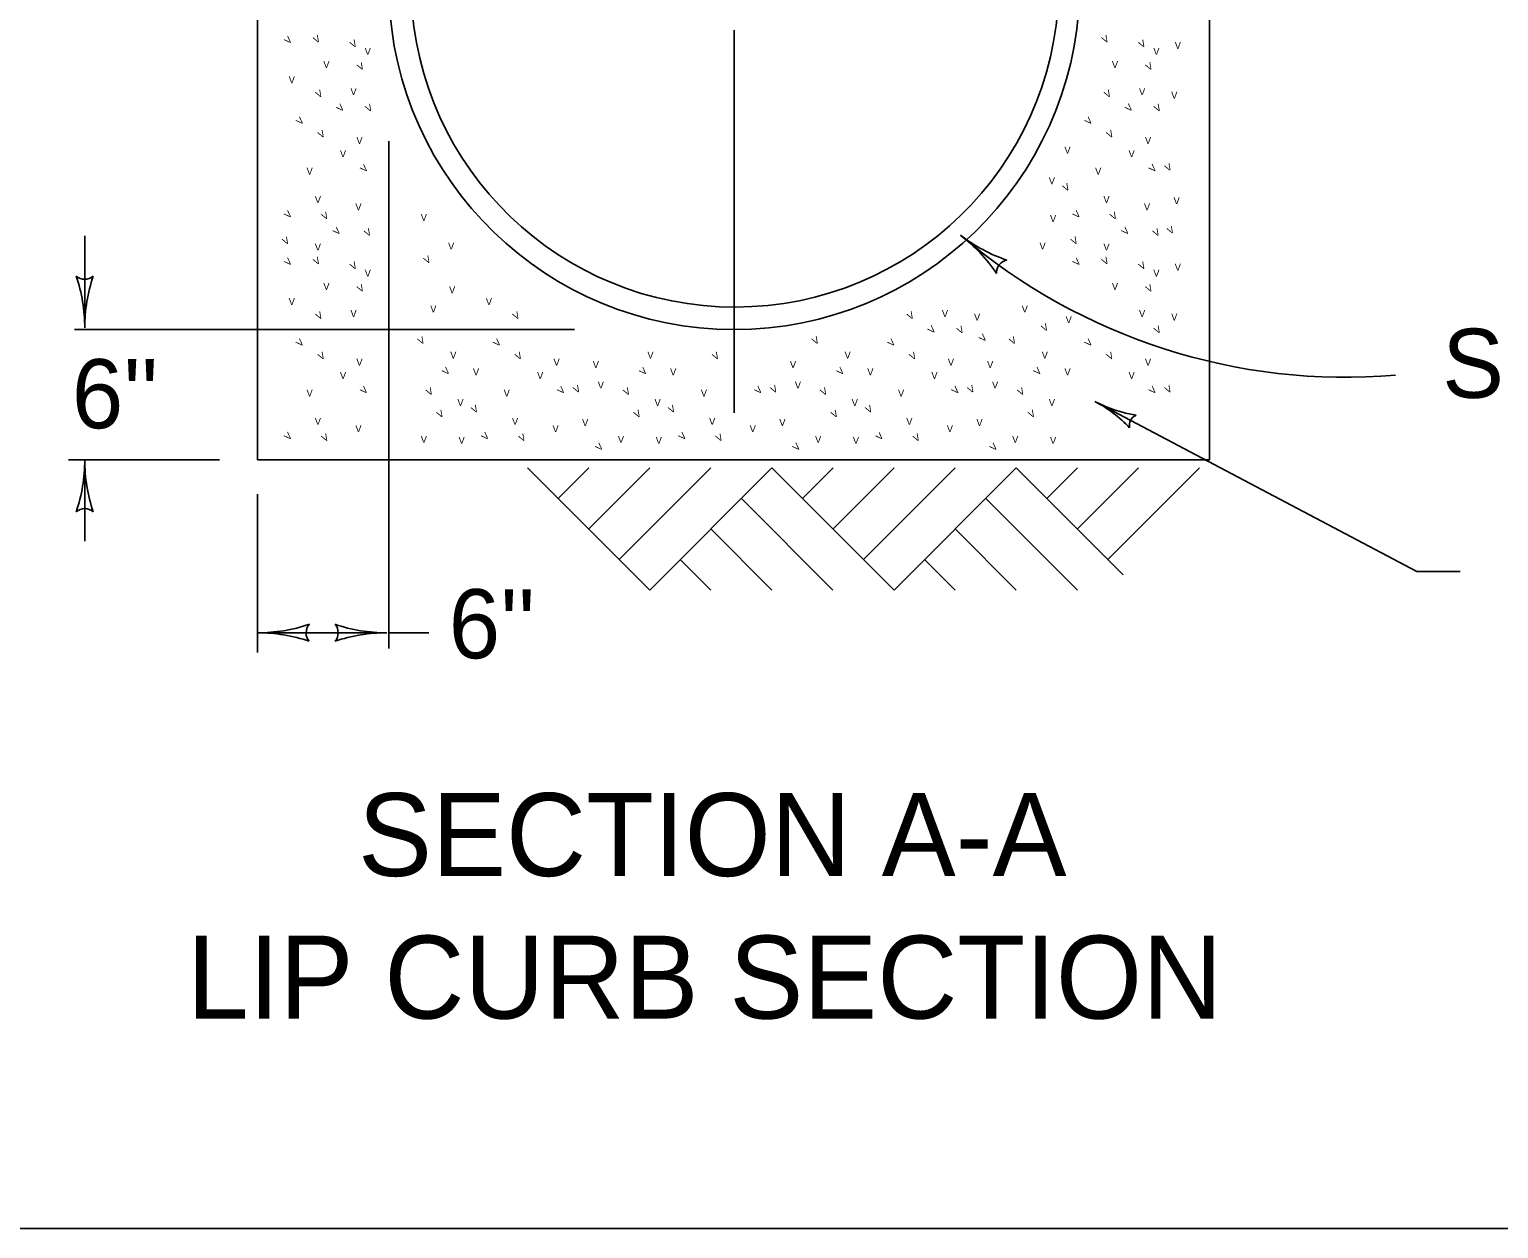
# Model space of a CAD drawing. Extents: x 1007 to 1035.5, y 1000.5 to 1021.5.
# Drawn here: x 1010.171 to 1014.424, y 1000.5 to 1003.97 of the extents above; entities that cross this region are included whole.
import ezdxf

# ---------------------------------------------------------------- set-up
doc = ezdxf.new("R2010")
doc.units = 0
for name, color, linetype in [('Level 1', 7, 'Continuous'), ('Level 10', 7, 'Continuous'), ('Level 11', 7, 'Continuous'), ('Level 2', 7, 'Continuous'), ('Level 5', 7, 'Continuous')]:
    doc.layers.add(name, color=color, linetype=linetype)

msp = doc.modelspace()

# ---------------------------------------------------------------- linework, layer by layer
at = {"layer": 'Level 1'}
for p, q in [((1010.8316, 1002.724), (1010.8316, 1004.8515)), ((1013.5872, 1002.724), (1013.5872, 1004.8515)), ((1012.2113, 1003.9678), (1012.2113, 1002.8606)), ((1011.2113, 1003.6462), (1011.2113, 1002.1782)), ((1010.302, 1003.1015), (1011.7493, 1003.1015)), ((1014.187, 1002.4013), (1013.255, 1002.8936)), ((1013.5872, 1002.724), (1010.8316, 1002.724)), ((1011.9668, 1002.3477), (1011.6133, 1002.7013)), ((1011.7901, 1002.7013), (1011.7017, 1002.6128)), ((1011.9669, 1002.7013), (1011.7901, 1002.5244)), ((1012.1436, 1002.7013), (1011.8784, 1002.4361)), ((1012.3204, 1002.7013), (1011.9668, 1002.3477)), ((1012.674, 1002.3477), (1012.3204, 1002.7013)), ((1012.4973, 1002.7013), (1012.4088, 1002.6128)), ((1012.6741, 1002.7013), (1012.4973, 1002.5244)), ((1012.8508, 1002.7013), (1012.5856, 1002.4361)), ((1013.0276, 1002.7013), (1012.674, 1002.3477)), ((1013.3371, 1002.3917), (1013.0276, 1002.7013)), ((1013.2044, 1002.7013), (1013.116, 1002.6128)), ((1013.3813, 1002.7013), (1013.2044, 1002.5244)), ((1013.5579, 1002.7013), (1013.2928, 1002.4361)), ((1012.4971, 1002.3477), (1012.232, 1002.6128)), ((1013.2043, 1002.3477), (1012.9392, 1002.6128)), ((1012.3204, 1002.3477), (1012.1437, 1002.5245)), ((1013.0277, 1002.3477), (1012.8508, 1002.5245)), ((1012.1437, 1002.3477), (1012.0553, 1002.4361)), ((1012.8508, 1002.3477), (1012.7624, 1002.4361)), ((1014.312, 1002.4013), (1014.187, 1002.4013))]:
    msp.add_line(p, q, dxfattribs=at)
for centre, radius, start, end in [((1012.2113, 1004.1015), 1, 93.5832, 86.4085), ((1012.2133, 1004.1039), 0.9375, 93.9396, 86.2902), ((1013.4372, 1003.2384), 0.39, 242.1423, 242.1545), ((1013.4372, 1003.2384), 0.39, 242.1545, 260.8233), ((1013.0728, 1002.5487), 0.39, 43.5017, 62.1484), ((1013.3861, 1002.8243), 0.0312, 110.9291, 193.0458)]:
    msp.add_arc(centre, radius, start, end, dxfattribs=at)
at = {"layer": 'Level 10'}
msp.add_line((1035.5, 1000.5), (1007, 1000.5), dxfattribs=at)
at = {"layer": 'Level 11'}
msp.add_lwpolyline([(1007, 1000.5), (1035.5, 1000.5), (1035.5, 1021.5), (1007, 1021.5)], close=True, dxfattribs=at)
at = {"layer": 'Level 5'}
for p, q in [((1010.3316, 1003.1063), (1010.3316, 1003.3725)), ((1010.7213, 1002.724), (1010.2847, 1002.724)), ((1010.3316, 1002.724), (1010.3316, 1002.4888)), ((1010.8316, 1002.6256), (1010.8316, 1002.1671)), ((1010.8316, 1002.224), (1011.2058, 1002.224)), ((1011.2132, 1002.224), (1011.3278, 1002.224))]:
    msp.add_line(p, q, dxfattribs=at)
for centre, radius, start, end in [((1013.1517, 1003.7461), 0.4688, 232.5067, 232.5189), ((1013.9807, 1004.6798), 1.7164, 229.5251, 274.8293), ((1013.1517, 1003.7461), 0.4688, 232.5189, 251.1877), ((1012.5813, 1003.0021), 0.4688, 33.8661, 52.5128), ((1013.0079, 1003.2656), 0.0375, 101.2935, 183.4102), ((1010.3316, 1003.2845), 0.0375, 228.7746, 310.8913), ((1009.8628, 1003.1063), 0.4688, 0, 18.6688), ((1010.8003, 1003.1063), 0.4688, 161.3472, 179.9939), ((1009.8628, 1003.1063), 0.4688, 359.9878, 0), ((1009.8628, 1002.724), 0.4687, 341.3472, 359.9939), ((1010.8003, 1002.724), 0.4687, 179.9878, 180), ((1010.8003, 1002.724), 0.4687, 180, 198.6688), ((1010.3315, 1002.5458), 0.0375, 48.7746, 130.8913), ((1010.8316, 1002.6927), 0.4688, 270, 288.6688), ((1011.0098, 1002.224), 0.0375, 138.7746, 220.8913), ((1011.0275, 1002.2241), 0.0375, 318.7746, 40.8913), ((1011.2058, 1002.6927), 0.4688, 251.3472, 269.9939), ((1010.8316, 1002.6927), 0.4688, 269.9878, 270), ((1010.8316, 1001.7553), 0.4688, 71.3472, 89.9939), ((1011.2058, 1001.7553), 0.4688, 90, 108.6688), ((1011.2058, 1001.7553), 0.4688, 89.9878, 90)]:
    msp.add_arc(centre, radius, start, end, dxfattribs=at)

# ---------------------------------------------------------------- texts
at = {"layer": 'Level 1'}
for s, height, p in [('SLOTTED PIPE', 0.2, (1014.2605, 1002.9038)), ("6''", 0.2, (1010.2943, 1002.8158)), ("6''", 0.2, (1011.3851, 1002.1502)), ('SECTION A-A', 0.24, (1011.1225, 1001.5202)), ('LIP CURB SECTION', 0.24, (1010.6277, 1001.1077))]:
    msp.add_text(s, height=height, dxfattribs=at).set_placement(p)
at = {"layer": 'Level 2'}
for rotation, p in [(45, (1010.9211, 1003.9253)), (29.9221, (1011.0004, 1003.9284)), (29.9221, (1013.2828, 1003.9284)), (29.9221, (1011.1069, 1003.9147)), (29.9221, (1013.3893, 1003.9147)), (29.9221, (1011.1275, 1003.8494)), (29.9221, (1013.4098, 1003.8494)), (29.9221, (1011.0073, 1003.7703)), (29.9221, (1013.2896, 1003.7703)), (45, (1011.0722, 1003.7294)), (29.9221, (1011.1516, 1003.7292)), (45, (1013.3545, 1003.7294)), (29.9221, (1013.4339, 1003.7292)), (45, (1010.9554, 1003.6916)), (45, (1013.2378, 1003.6916)), (29.9221, (1011.0142, 1003.6536)), (29.9221, (1013.2965, 1003.6536)), (45, (1011.1409, 1003.5542)), (45, (1013.4233, 1003.5542)), (29.9221, (1013.4651, 1003.5574)), (29.9221, (1013.1694, 1003.4996)), (45, (1010.9211, 1003.4208)), (29.9221, (1011.0245, 1003.4171)), (45, (1013.2034, 1003.4208)), (29.9221, (1013.3068, 1003.4171)), (45, (1011.0619, 1003.3727)), (45, (1013.3443, 1003.3727)), (29.9221, (1013.472, 1003.3759)), (29.9221, (1010.9111, 1003.345)), (29.9221, (1011.1482, 1003.369)), (29.9221, (1013.1934, 1003.345)), (29.9221, (1013.4305, 1003.369)), (29.9221, (1011.0004, 1003.2866)), (29.9221, (1011.3202, 1003.29)), (29.9221, (1013.2828, 1003.2866)), (45, (1010.9211, 1003.2834)), (29.9221, (1011.1069, 1003.2728)), (45, (1013.2034, 1003.2834)), (29.9221, (1013.3893, 1003.2728)), (29.9221, (1011.1275, 1003.2076)), (29.9221, (1013.4098, 1003.2076)), (29.9221, (1011.0073, 1003.1285)), (29.9221, (1011.5778, 1003.1285)), (29.9221, (1012.719, 1003.1285)), (45, (1012.7839, 1003.0876)), (29.9221, (1012.8633, 1003.0873)), (29.9221, (1013.1075, 1003.0942)), (29.9221, (1013.4339, 1003.0873)), (45, (1010.9554, 1003.0498)), (29.9221, (1011.303, 1003.0564)), (45, (1011.526, 1003.0498)), (29.9221, (1012.4442, 1003.0564)), (45, (1012.6672, 1003.0498)), (45, (1012.932, 1003.0635)), (29.9221, (1013.0148, 1003.0564)), (45, (1013.2378, 1003.0498)), (29.9221, (1011.0142, 1003.0118)), (29.9221, (1011.5848, 1003.0118)), (29.9221, (1012.1553, 1003.0118)), (29.9221, (1012.7259, 1003.0118)), (29.9221, (1013.2965, 1003.0118)), (45, (1011.3783, 1002.9673)), (45, (1011.9488, 1002.9673)), (45, (1012.5194, 1002.9673)), (45, (1013.09, 1002.9673)), (45, (1011.1409, 1002.9123)), (29.9221, (1011.3271, 1002.9087)), (45, (1011.7115, 1002.9123)), (29.9221, (1011.7533, 1002.9156)), (29.9221, (1011.8977, 1002.9087)), (45, (1012.2821, 1002.9123)), (29.9221, (1012.3239, 1002.9156)), (29.9221, (1012.4683, 1002.9087)), (45, (1012.8527, 1002.9123)), (29.9221, (1012.8945, 1002.9156)), (29.9221, (1013.0388, 1002.9087)), (45, (1013.4233, 1002.9123)), (29.9221, (1013.4651, 1002.9156)), (29.9221, (1011.358, 1002.844)), (29.9221, (1011.4577, 1002.8578)), (29.9221, (1011.9286, 1002.844)), (29.9221, (1012.0283, 1002.8578)), (29.9221, (1012.4992, 1002.844)), (29.9221, (1012.5988, 1002.8578)), (29.9221, (1013.0698, 1002.844)), (45, (1010.9211, 1002.779)), (29.9221, (1011.0245, 1002.7753)), (45, (1011.4917, 1002.779)), (29.9221, (1011.5951, 1002.7753)), (45, (1012.0623, 1002.779)), (29.9221, (1012.1657, 1002.7753)), (45, (1012.6328, 1002.779)), (29.9221, (1012.7363, 1002.7753)), (45, (1011.8218, 1002.7481)), (45, (1012.3923, 1002.7481)), (45, (1012.9629, 1002.7481))]:
    msp.add_text('V', height=0.02, rotation=rotation, dxfattribs=at).set_placement(p)
for p in [(1011.1418, 1003.8965), (1013.4242, 1003.8965), (1013.4863, 1003.9137), (1011.0221, 1003.8581), (1013.3044, 1003.8581), (1010.9219, 1003.8141), (1011.1006, 1003.7797), (1013.3829, 1003.7797), (1013.476, 1003.7694), (1011.1178, 1003.6388), (1013.4001, 1003.6388), (1011.0702, 1003.6004), (1013.167, 1003.6108), (1013.3525, 1003.6004), (1010.9735, 1003.5495), (1013.2558, 1003.5495), (1013.1218, 1003.522), (1010.9975, 1003.4677), (1013.2798, 1003.4677), (1013.4828, 1003.4643), (1011.1148, 1003.4464), (1013.3972, 1003.4464), (1011.3041, 1003.4155), (1013.1253, 1003.4127), (1010.9975, 1003.3303), (1011.3831, 1003.3331), (1013.0948, 1003.3331), (1013.2798, 1003.3303), (1011.1418, 1003.2547), (1013.4242, 1003.2547), (1013.4863, 1003.2718), (1011.0221, 1003.2163), (1011.386, 1003.2066), (1013.3044, 1003.2163), (1010.9219, 1003.1723), (1011.4925, 1003.1723), (1011.1006, 1003.1378), (1011.3316, 1003.151), (1012.8123, 1003.1378), (1012.9054, 1003.1276), (1013.0433, 1003.151), (1013.3829, 1003.1378), (1013.476, 1003.1276), (1013.1704, 1003.1201), (1011.1178, 1002.997), (1011.3894, 1003.0176), (1011.6883, 1002.997), (1011.96, 1003.0176), (1012.5306, 1003.0176), (1012.8295, 1002.997), (1013.1012, 1003.0176), (1013.4001, 1002.997), (1011.0702, 1002.9586), (1011.4553, 1002.9689), (1011.6408, 1002.9586), (1011.802, 1002.9902), (1012.0258, 1002.9689), (1012.3726, 1002.9902), (1012.5964, 1002.9689), (1012.7819, 1002.9586), (1012.9432, 1002.9902), (1013.167, 1002.9689), (1013.3525, 1002.9586), (1011.8163, 1002.9311), (1012.3868, 1002.9311), (1012.9574, 1002.9311), (1010.9735, 1002.9077), (1011.4101, 1002.8802), (1011.5441, 1002.9077), (1011.9807, 1002.8802), (1012.1147, 1002.9077), (1012.5513, 1002.8802), (1012.6853, 1002.9077), (1013.1218, 1002.8802), (1010.9975, 1002.8258), (1011.5681, 1002.8258), (1012.1387, 1002.8258), (1012.7093, 1002.8258), (1011.1148, 1002.8046), (1011.6854, 1002.8046), (1011.7711, 1002.8224), (1012.256, 1002.8046), (1012.3417, 1002.8224), (1012.8266, 1002.8046), (1012.9123, 1002.8224), (1011.3041, 1002.7737), (1011.4135, 1002.7708), (1011.8747, 1002.7737), (1011.9841, 1002.7708), (1012.4453, 1002.7737), (1012.5547, 1002.7708), (1013.0158, 1002.7737), (1013.1253, 1002.7708)]:
    msp.add_text('V', height=0.02, dxfattribs=at).set_placement(p)

doc.saveas('drawing.dxf')
